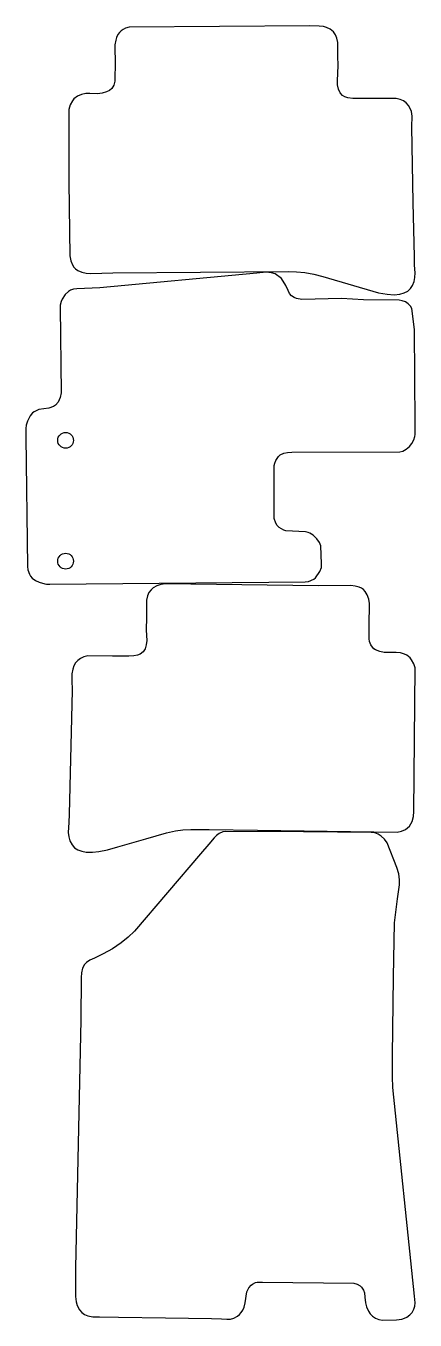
# Model space of a CAD drawing. Header units: millimetres. Extents: x 1907 to 2499, y 33 to 1999.
import ezdxf

# ---------------------------------------------------------------- set-up
doc = ezdxf.new("R2010")
doc.units = ezdxf.units.MM

msp = doc.modelspace()

# ---------------------------------------------------------------- linework, layer by layer
at = {"color": 18}
for points in [[(2498.3, 1635.4), (2497.8, 1648.4), (2496, 1730.7), (2494.1, 1845.7), (2494.4, 1861.6), (2493.3, 1868.7), (2491.6, 1873.6), (2488.9, 1878), (2485.5, 1881.9), (2481.4, 1885), (2476.5, 1887.3), (2470.3, 1888.6), (2465.9, 1888.9), (2450.4, 1888.8), (2404.1, 1888.6), (2396.7, 1889.6), (2392, 1891.2), (2388.5, 1893.4), (2384.9, 1897.5), (2382.6, 1902.8), (2381.2, 1909.2), (2380.8, 1915.7), (2381.9, 1938.8), (2381.6, 1952.9), (2381.5, 1973.7), (2380.2, 1980.5), (2378.1, 1985.5), (2374.8, 1989.8), (2369.8, 1993.8), (2364.1, 1996.7), (2360, 1997.9), (2353.1, 1998.8), (2338.9, 1999), (2064.6, 1996.9), (2058.6, 1995.3), (2055.2, 1993.7), (2052.1, 1991.5), (2049.5, 1988.9), (2047.3, 1985.7), (2045.3, 1981.6), (2043.9, 1977.2), (2042.6, 1970.4), (2042.5, 1964.2), (2043, 1945.5), (2042.6, 1914.8), (2041.1, 1909.1), (2039.8, 1906.4), (2038, 1903.9), (2034.6, 1901), (2030.2, 1898.7), (2023.4, 1896.8), (2016.4, 1895.9), (2004.7, 1896.1), (1998.5, 1896.1), (1992, 1894.8), (1985.8, 1892.2), (1980.4, 1888), (1978.3, 1885.3), (1975, 1879.3), (1972.8, 1872.2), (1972.5, 1849), (1972.8, 1761.4), (1974.1, 1649.9), (1975.7, 1641.9), (1978.1, 1635.8), (1980.4, 1632.6), (1983.1, 1629.8), (1986.4, 1627.5), (1992.5, 1624.8), (1999, 1623.4), (2006.3, 1623), (2039.5, 1623.8), (2306.2, 1626), (2318.7, 1625.6), (2331.2, 1624.2), (2345, 1621.6), (2358.5, 1618.1), (2443.4, 1593.4), (2456.7, 1591.2), (2467.3, 1590.6), (2475.8, 1591.4), (2482.3, 1593.3), (2487.7, 1596.1), (2491.9, 1599.9), (2495, 1604.7), (2497.3, 1610.6), (2498.6, 1616.8), (2499, 1623.8)], [(2386.9, 1584.8), (2326.6, 1583.4), (2318.5, 1584.8), (2315.1, 1586.2), (2311.3, 1588.8), (2308.3, 1592.7), (2306, 1596.8), (2302.5, 1604.6), (2295.9, 1615.2), (2286.2, 1622.2), (2280.9, 1624), (2272.5, 1624.7), (2258.4, 1623.6), (2019.9, 1601.3), (1984.9, 1599.8), (1979.7, 1598.8), (1975.4, 1597.3), (1972.2, 1595.4), (1967.2, 1590.9), (1962.6, 1584), (1961, 1580.1), (1959.7, 1574.8), (1959.3, 1571.2), (1961.1, 1441.5), (1959.4, 1434.3), (1956.3, 1427.4), (1952.5, 1422.6), (1949.6, 1420.8), (1942.5, 1418.5), (1927, 1416), (1919.8, 1412.5), (1917.7, 1411.2), (1913.8, 1406.5), (1909.7, 1398.7), (1908, 1392.5), (1907.4, 1387.2), (1907.5, 1374.4), (1909.9, 1177.6), (1910.5, 1172.6), (1913, 1166.1), (1914.7, 1163), (1916.9, 1160.2), (1922, 1156.4), (1927.6, 1153.7), (1936, 1151.3), (1939, 1150.9), (1943.6, 1150.9), (2331.8, 1154.2), (2336.9, 1155.1), (2345, 1158.5), (2347.5, 1160.3), (2354.3, 1169.9), (2356.5, 1176.1), (2356.8, 1178.8), (2356.8, 1181.8), (2355.6, 1209.3), (2353.8, 1214.1), (2349.7, 1220), (2344.2, 1225.4), (2339.1, 1228.2), (2336.4, 1229.2), (2332.5, 1230.2), (2302.5, 1231.7), (2299.5, 1232.9), (2292.2, 1237.2), (2289.2, 1239.9), (2287.2, 1243.4), (2285, 1250.6), (2285, 1331.1), (2285.6, 1334.6), (2287.1, 1338.7), (2291.3, 1344.8), (2294.1, 1347.3), (2299.3, 1349.7), (2305, 1350.9), (2311.4, 1351.2), (2475.7, 1351.8), (2480.3, 1352.8), (2485.6, 1355.9), (2490.3, 1359.9), (2494.2, 1364.7), (2497.1, 1370.1), (2498.7, 1375.2), (2499, 1378.2), (2498.9, 1393.8), (2498.2, 1537.9), (2494, 1569.6), (2492.2, 1573.3), (2488.6, 1577), (2484.3, 1579.7), (2479.5, 1581.5), (2474.5, 1582.2), (2420.3, 1582.9)], [(1972.5, 788.7), (1971.8, 773.6), (1972.6, 767), (1974.4, 760.9), (1977.6, 754.7), (1981.4, 750.5), (1986.2, 747.4), (1992.6, 745.1), (1999, 744), (2008.6, 743.9), (2018.3, 744.9), (2031.6, 747.4), (2047.4, 751.7), (2089.9, 764.1), (2121.2, 773.1), (2134.9, 776), (2145.8, 777.5), (2158.3, 778.3), (2186, 778.2), (2259.6, 777.3), (2471.7, 774.3), (2478.3, 775.7), (2484.4, 778.4), (2487.6, 780.6), (2490.4, 783.4), (2492.7, 786.6), (2494.3, 790.2), (2496.3, 798), (2496.9, 805.8), (2499, 1023.6), (2497, 1030.1), (2493.7, 1036.1), (2491.6, 1038.8), (2486.2, 1043.1), (2483.1, 1044.6), (2476.8, 1046.5), (2470.2, 1047.1), (2452.1, 1047.2), (2445.2, 1048.6), (2438.7, 1051.3), (2436.2, 1052.9), (2434.1, 1055), (2431.6, 1058.8), (2429.9, 1064), (2429.3, 1067.9), (2429, 1077.4), (2429.3, 1096.6), (2429.8, 1112.5), (2429.8, 1121.5), (2428.6, 1128.3), (2426.2, 1134.8), (2423, 1140), (2420.4, 1142.7), (2417.3, 1144.9), (2413.9, 1146.5), (2407.9, 1148.1), (2401.1, 1148.7), (2351.7, 1148.5), (2119.4, 1151.4), (2112.5, 1150.5), (2106.4, 1148.6), (2100.9, 1145.3), (2097.7, 1142.5), (2094.4, 1138.2), (2092.2, 1133.3), (2090.9, 1126.4), (2090.6, 1114.9), (2090.7, 1101), (2090.4, 1081.1), (2091.2, 1065.2), (2090.4, 1058.7), (2088.5, 1052.8), (2085.5, 1048.1), (2081.3, 1044.6), (2077.1, 1042.9), (2071.7, 1041.8), (2064.1, 1041.3), (2039.1, 1041.6), (2001.7, 1041.8), (1995.5, 1040.5), (1990.6, 1038.2), (1986.5, 1035.1), (1983, 1031.3), (1980.4, 1026.9), (1978.6, 1022), (1977.5, 1014.9), (1977.5, 1005.7), (1977.7, 989.6), (1973, 801.7)], [(1982.6, 69), (1983.7, 60.8), (1985.4, 55.3), (1989, 48.5), (1992.4, 44.5), (1996.7, 41.3), (2001.8, 39.2), (2009, 37.9), (2019.2, 37.7), (2048.4, 37.5), (2119.4, 36.4), (2189.3, 35.2), (2204.7, 34.7), (2212.9, 34.1), (2218.2, 34.6), (2223.4, 36), (2228.8, 38.8), (2232, 41.3), (2234.8, 44.4), (2237.1, 48.1), (2239, 52.4), (2240.6, 59.4), (2243.1, 76.1), (2246.1, 82), (2249.6, 86.1), (2251.7, 87.7), (2256.4, 89.8), (2258.9, 90.4), (2267.2, 90.8), (2405.7, 89.2), (2410.9, 87.6), (2415.5, 84.8), (2417.5, 83), (2420.6, 78.6), (2422.1, 74.2), (2422.8, 68), (2423.6, 59.4), (2425.2, 52.9), (2428, 46.7), (2430.7, 42.6), (2434.3, 38.8), (2438.8, 35.8), (2443.9, 33.8), (2449.3, 32.9), (2470.8, 33.1), (2478.8, 34.4), (2482.7, 35.7), (2486.3, 37.5), (2491.2, 41.1), (2494.4, 44.6), (2497.1, 49.3), (2498.6, 54.3), (2499, 59.1), (2498.2, 69.2), (2465.3, 386.1), (2464.8, 402.3), (2464.7, 434.8), (2466.2, 554.1), (2467.9, 636.4), (2472, 673.1), (2475.3, 694.1), (2475.5, 701.6), (2474.2, 710.7), (2471.4, 720.6), (2456.7, 757.8), (2452.5, 763.5), (2447.3, 768.3), (2442.8, 771.1), (2437.9, 772.9), (2432.3, 773.9), (2329.3, 774.5), (2210.1, 775.2), (2207, 774.5), (2201.2, 772.1), (2197.2, 769.2), (2193.6, 765.7), (2185.3, 755.7), (2173, 741), (2072.7, 623.8), (2062.8, 614.7), (2052.4, 606.2), (2039, 597.1), (2024.9, 589.1), (2011.9, 582.9), (2004.5, 579.5), (1999.5, 576.1), (1996.5, 572.9), (1993.7, 567.7), (1992, 560.5), (1991.5, 553.5), (1991.2, 489.2), (1983, 112.2)]]:
    msp.add_lwpolyline(points, close=True, dxfattribs=at)
for centre in [(1967.8, 1369.4), (1967.8, 1185.8)]:
    msp.add_circle(centre, 12, dxfattribs=at)

doc.saveas('drawing.dxf')
